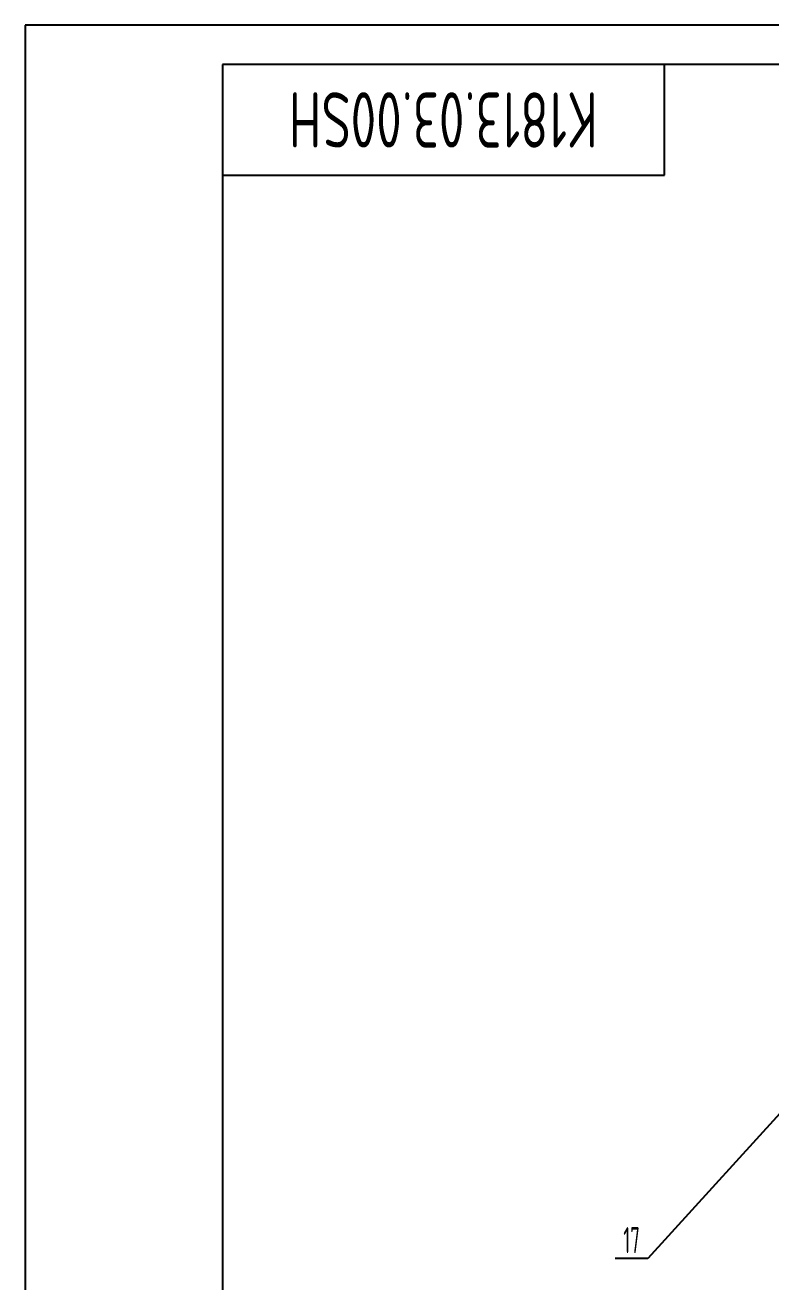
# Model space of a CAD drawing. Header units: millimetres. Extents: x 0 to 6300, y 0 to 4455.
# Drawn here: x 0 to 1417, y 2066 to 4455 of the extents above; entities that cross this region are included whole.
import ezdxf
from ezdxf.enums import TextEntityAlignment as Align

# ---------------------------------------------------------------- set-up
doc = ezdxf.new("R2010")
doc.units = ezdxf.units.MM
doc.header["$LTSCALE"] = 150
doc.linetypes.add('F', pattern=[0.75, 0.5, -0.25])
for name, color, linetype in [('01', 7, 'Continuous'), ('02', 1, 'Continuous'), ('04', 2, 'F'), ('11', 3, 'Continuous')]:
    doc.layers.add(name, color=color, linetype=linetype)
doc.styles.get("Standard").update_dxf_attribs({"font": 'isocp', "width": 0.707, "bigfont": 'intecad.shx'})

# ---------------------------------------------------------------- blocks, each defined once
blk = doc.blocks.new('*U48', base_point=(251.96, 168.31))
at = {"layer": '01'}
for p, q in [((251.96, 168.31), (251.96, 182.31)), ((195.96, 168.31), (251.96, 168.31))]:
    blk.add_line(p, q, dxfattribs=at)
blk = doc.blocks.new('*U49')
at = {"layer": '04'}
blk.add_blockref('*U48', (0, 0), dxfattribs=at)
blk = doc.blocks.new('*U50')
at = {"layer": '01'}
for points in [[(415, 292), (25, 292)], [(25, 292), (25, 5)]]:
    blk.add_lwpolyline(points, dxfattribs=at)
at = {"layer": '02'}
for points in [[(420, 297), (0, 297)], [(0, 297), (0, 0)]]:
    blk.add_lwpolyline(points, dxfattribs=at)

msp = doc.modelspace()

# ---------------------------------------------------------------- linework, layer by layer
at = {"layer": '02'}
for p, q in [((1565.6, 2530.8), (1183.6, 2111)), ((1183.6, 2111), (1121.6, 2111))]:
    msp.add_line(p, q, dxfattribs=at)

# ---------------------------------------------------------------- block references
at = {"layer": '01', "xscale": 15, "yscale": 15, "zscale": 15}
msp.add_blockref('*U50', (0, 0), dxfattribs=at)
at = {"layer": '01', "xscale": 15, "yscale": 15}
msp.add_blockref('*U49', (1215, 4170), dxfattribs=at)

# ---------------------------------------------------------------- texts
at = {"layer": '11', "width": 0.693834}
msp.add_text('K1813.03.00SH', height=105, rotation=180, dxfattribs=at).set_placement((1088.4, 4327.5), (501.6, 4327.5), align=Align.FIT)
at = {"layer": '11', "width": 0.606}
msp.add_text('17', height=49.5, dxfattribs=at).set_placement((1136.9, 2121), (1168.4, 2121), align=Align.FIT)

doc.saveas('drawing.dxf')
